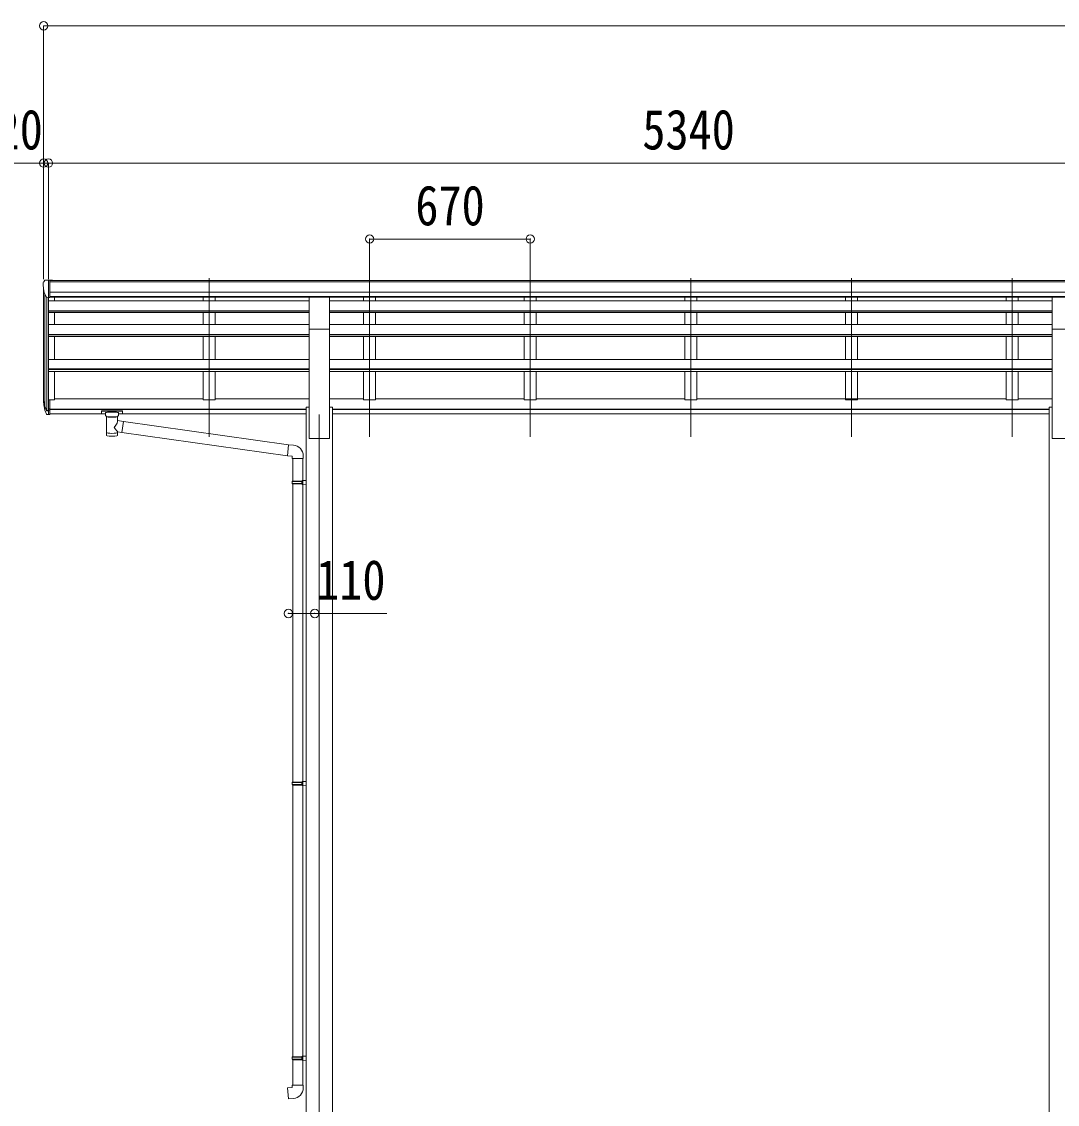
# Model space of a CAD drawing. Units: millimetres at full size. Extents: x -9783 to 9892, y -6828 to 6752.
# Drawn here: x -2527 to 1794, y -3985 to 530 of the extents above; entities that cross this region are included whole.
import ezdxf
from ezdxf.enums import TextEntityAlignment as Align

# ---------------------------------------------------------------- set-up
doc = ezdxf.new("R2010")
doc.units = ezdxf.units.MM
doc.header["$LTSCALE"] = 35
doc.header["$PDMODE"] = 32
doc.header["$PDSIZE"] = 35
for name, color, linetype, lineweight in [('0-1_本体', 4, 'Continuous', 9), ('0-2_部品', 7, 'Continuous', 9), ('0-8_PARTS2', 2, 'Continuous', 9), ('0-A_寸法', 6, 'Continuous', 9)]:
    doc.layers.add(name, color=color, linetype=linetype, lineweight=lineweight)
doc.styles.add('ＭＳ ゴシック', font='')
doc.styles.get('ＭＳ ゴシック').set_extended_font_data('MS Gothic')

msp = doc.modelspace()

# ---------------------------------------------------------------- linework, layer by layer
at = {"layer": '0-1_本体'}
for p, q in [((-2434.84, -1048.65), (-2434.84, -586.25)), ((-2408.34, -549.5), (2928.66, -549.5)), ((-2408.34, -554.85), (2928.66, -554.85)), ((-2430.55, -605.05), (-2430.55, -1072.92)), ((-2420.84, -620.4), (-2420.84, -1090.92)), ((-2414.84, -619.88), (-2414.84, -1046.48)), ((-2408.34, -598.37), (2938.66, -598.38)), ((-2408.34, -616.04), (2938.66, -616.04)), ((-1327.34, -618.42), (-2408.34, -618.42)), ((-2389.84, -618.42), (-2389.84, -634.69)), ((-1769.84, -618.42), (-1769.84, -634.28)), ((-1719.84, -618.42), (-1719.84, -634.28)), ((1772.66, -618.13), (-1242.34, -618.42)), ((-1099.84, -618.4), (-1099.84, -634.28)), ((-1049.84, -618.4), (-1049.84, -634.28)), ((-429.84, -618.34), (-429.84, -634.28)), ((-379.84, -618.34), (-379.84, -634.28)), ((240.16, -618.28), (240.16, -634.28)), ((290.16, -618.27), (290.16, -634.28)), ((910.16, -618.21), (910.16, -634.28)), ((960.16, -618.21), (960.16, -634.28)), ((1580.16, -618.15), (1580.16, -634.28)), ((1630.16, -618.15), (1630.16, -634.28)), ((-1327.34, -634.28), (-2414.84, -634.28)), ((-2414.84, -675.97), (-1327.34, -675.97)), ((1772.66, -634.28), (-1242.34, -634.28)), ((-1242.34, -675.97), (1772.66, -675.97)), ((-2414.84, -677.66), (-1327.34, -677.66)), ((-2414.84, -682.07), (-1327.34, -682.07)), ((-2389.84, -733.46), (-2389.84, -682.07)), ((-1769.84, -682.07), (-1769.84, -733.06)), ((-1719.84, -682.07), (-1719.84, -733.06)), ((-1242.34, -677.66), (1772.66, -677.66)), ((-1242.34, -682.07), (1772.66, -682.07)), ((-1099.84, -682.07), (-1099.84, -733.06)), ((-1049.84, -682.07), (-1049.84, -733.06)), ((-429.84, -682.07), (-429.84, -733.06)), ((-379.84, -682.07), (-379.84, -733.06)), ((240.16, -682.07), (240.16, -733.06)), ((290.16, -682.07), (290.16, -733.06)), ((910.16, -682.07), (910.16, -733.06)), ((960.16, -682.07), (960.16, -733.06)), ((1580.16, -682.07), (1580.16, -733.06)), ((1630.16, -682.07), (1630.16, -733.06)), ((-2414.84, -733.06), (-1327.34, -733.06)), ((-1327.34, -1207.92), (-1327.34, -752.28)), ((-1242.34, -733.06), (1772.66, -733.06)), ((-1242.34, -1207.92), (-1242.34, -752.28)), ((1772.66, -1207.92), (1772.66, -752.28)), ((-2414.84, -773.71), (-1327.34, -773.71)), ((-2414.84, -775.4), (-1327.34, -775.4)), ((-2414.84, -782.12), (-1327.34, -782.12)), ((-2389.84, -879.2), (-2389.84, -782.12)), ((-1769.84, -782.12), (-1769.84, -878.79)), ((-1719.84, -782.12), (-1719.84, -878.79)), ((-1242.34, -773.71), (1772.66, -773.71)), ((-1242.34, -775.4), (1772.66, -775.4)), ((-1242.34, -782.12), (1772.66, -782.12)), ((-1099.84, -782.12), (-1099.84, -878.79)), ((-1049.84, -782.12), (-1049.84, -878.79)), ((-429.84, -782.12), (-429.84, -878.79)), ((-379.84, -782.12), (-379.84, -878.79)), ((240.16, -782.12), (240.16, -878.79)), ((290.16, -782.12), (290.16, -878.79)), ((910.16, -782.12), (910.16, -878.79)), ((960.16, -782.12), (960.16, -878.79)), ((1580.16, -782.12), (1580.16, -878.79)), ((1630.16, -782.12), (1630.16, -878.79)), ((-2414.84, -878.79), (-1327.34, -878.79)), ((-1242.34, -878.79), (1772.66, -878.79)), ((-1327.34, -918.26), (-2414.84, -918.26)), ((-1327.34, -919.94), (-2414.84, -919.94)), ((-1327.34, -928.98), (-2414.84, -928.98)), ((-2389.84, -1047.31), (-2389.84, -928.98)), ((-1769.84, -928.98), (-1769.84, -1047.31)), ((-1719.84, -928.98), (-1719.84, -1047.31)), ((1772.66, -918.26), (-1242.34, -918.26)), ((1772.66, -919.94), (-1242.34, -919.94)), ((1772.66, -928.98), (-1242.34, -928.98)), ((-1099.84, -928.98), (-1099.84, -1047.31)), ((-1049.84, -928.98), (-1049.84, -1047.31)), ((-429.84, -929.39), (-429.84, -1047.31)), ((-379.84, -929.39), (-379.84, -1047.31)), ((240.16, -929.39), (240.16, -1047.31)), ((290.16, -929.39), (290.16, -1047.31)), ((910.16, -928.98), (910.16, -1047.31)), ((960.16, -928.98), (960.16, -1047.31)), ((1580.16, -928.98), (1580.16, -1047.31)), ((1630.16, -928.98), (1630.16, -1047.31)), ((-2408.34, -1047.31), (-2389.84, -1047.31)), ((-2389.84, -1042.1), (-1769.84, -1042.1)), ((-1769.84, -1047.31), (-1719.84, -1047.31)), ((-1719.84, -1042.1), (-1327.34, -1042.1)), ((-1339.84, -1077.92), (-1327.34, -1077.92)), ((-1339.84, -1077.92), (-1339.84, -4557.91)), ((-1242.34, -1042.1), (-1099.84, -1042.1)), ((-1242.34, -1077.92), (-1229.84, -1077.92)), ((-1229.84, -1077.92), (-1229.84, -4557.91)), ((-1099.84, -1047.31), (-1049.84, -1047.31)), ((-1049.84, -1042.1), (-429.84, -1042.1)), ((-429.84, -1047.31), (-379.84, -1047.31)), ((-379.84, -1042.1), (240.16, -1042.1)), ((240.16, -1047.31), (290.16, -1047.31)), ((290.16, -1042.1), (1580.16, -1042.1)), ((910.16, -1047.31), (960.16, -1047.31)), ((1580.16, -1047.31), (1630.16, -1047.31)), ((1630.16, -1042.1), (1772.66, -1042.1)), ((1760.16, -1077.92), (1772.66, -1077.92)), ((1760.16, -1077.92), (1760.16, -4557.91)), ((-2408.34, -1086.4), (-1339.84, -1086.4)), ((-2408.34, -1087.78), (-1339.84, -1087.78)), ((-2408.34, -1104.96), (-2176.84, -1104.96)), ((-2122.84, -1104.96), (-1339.84, -1104.96)), ((-1229.84, -1086.4), (1760.16, -1086.4)), ((-1229.84, -1087.78), (1760.16, -1087.78)), ((-1229.84, -1104.96), (1760.16, -1104.96)), ((-1327.34, -1207.92), (-1242.34, -1207.92)), ((1772.66, -1207.92), (1857.66, -1207.92))]:
    msp.add_line(p, q, dxfattribs=at)
at = {"layer": '0-2_部品'}
for p, q in [((-2436.84, -557.27), (-2436.84, -557.89)), ((-2429.93, -548.46), (-2433.99, -554.27)), ((-2426.84, -547.89), (-2429.17, -548.04)), ((-2426.84, -547.89), (-2408.34, -547.89)), ((-2414.84, -620.88), (-2414.84, -547.89)), ((-2408.34, -547.89), (-2398.34, -547.98)), ((-2408.34, -619.88), (-2408.34, -547.89)), ((-2398.34, -549.5), (-2398.34, -547.98)), ((-2422.46, -619.07), (-2431.74, -603)), ((-2414.84, -620.88), (-2420.05, -620.56)), ((-2408.34, -619.88), (-2414.84, -619.88)), ((-1327.34, -618.13), (-1242.34, -618.13)), ((-1327.34, -752.28), (-1327.34, -618.13)), ((-1242.34, -752.28), (-1242.34, -618.13)), ((1772.66, -618.13), (1857.66, -618.13)), ((1772.66, -752.28), (1772.66, -618.13)), ((-1327.34, -752.28), (-1242.34, -752.28)), ((1772.66, -752.28), (1857.66, -752.28)), ((-2432.44, -1072.52), (-2422.28, -1091.69)), ((-2421.27, -1090.44), (-2431.02, -1072.03)), ((-2414.84, -1046.48), (-2414.84, -1108.36)), ((-2408.34, -1046.48), (-2414.84, -1046.48)), ((-2408.34, -1046.48), (-2408.34, -1107.54)), ((-2429.86, -1089.38), (-2422.28, -1106.86)), ((-2414.84, -1091.19), (-2419.97, -1091.19)), ((-2414.84, -1093.19), (-2419.68, -1093.19)), ((-2414.84, -1108.36), (-2419.68, -1108.36)), ((-2408.34, -1084.79), (-2414.84, -1084.79)), ((-2408.34, -1090.19), (-2414.84, -1090.19)), ((-2408.34, -1107.54), (-2414.84, -1107.54)), ((-2193.34, -1093.26), (-2193.34, -1104.02)), ((-2193.34, -1093.45), (-2193.34, -1094.99)), ((-2191.34, -1092.59), (-2108.34, -1092.59)), ((-2191.34, -1094.77), (-2108.34, -1094.77)), ((-2191.34, -1104.68), (-2176.84, -1104.68)), ((-2176.84, -1111.49), (-2176.84, -1101.21)), ((-2172.74, -1115.99), (-2172.75, -1196.28)), ((-2126.94, -1133.56), (-2126.94, -1115.98)), ((-2122.84, -1111.49), (-2122.84, -1101.21)), ((-2122.84, -1104.68), (-2108.34, -1104.68)), ((-2106.34, -1093.26), (-2106.34, -1104.02)), ((-2101.71, -1137.47), (-2126.94, -1133.56)), ((-2101.71, -1137.47), (-2108.74, -1182.73)), ((-2101.71, -1137.47), (-1413.75, -1234.27)), ((-2126.92, -1196.28), (-2126.94, -1179.65)), ((-2126.94, -1179.9), (-2108.74, -1182.73)), ((-1417.76, -1280.1), (-2108.74, -1182.73)), ((-1392.91, -1236.09), (-1413.75, -1234.27)), ((-1397.84, -1291.84), (-1351.84, -1291.84)), ((-1395.84, -1291.84), (-1395.84, -1385.83)), ((-1353.84, -1291.84), (-1353.84, -1383.27)), ((-1351.84, -1291.84), (-1351.84, -1280.92)), ((-1397.84, -1387.83), (-1396.84, -1385.83)), ((-1397.84, -1387.83), (-1353.84, -1387.83)), ((-1397.84, -1387.83), (-1397.84, -1395.83)), ((-1397.84, -1395.83), (-1353.84, -1395.83)), ((-1397.84, -1395.83), (-1396.84, -1397.83)), ((-1396.84, -1385.83), (-1353.84, -1385.83)), ((-1396.84, -1397.83), (-1353.84, -1397.83)), ((-1395.84, -1397.83), (-1395.84, -2641.61)), ((-1358.31, -1387.83), (-1358.74, -1385.83)), ((-1355.84, -1383.33), (-1339.84, -1382.86)), ((-1355.84, -1385.33), (-1355.84, -1383.33)), ((-1355.84, -1385.33), (-1353.84, -1385.33)), ((-1355.84, -1400.33), (-1355.84, -1398.33)), ((-1339.84, -1382.86), (-1339.84, -1400.8)), ((-1355.84, -1400.33), (-1339.84, -1400.8)), ((-1353.84, -1400.39), (-1353.84, -2639.05)), ((-1397.84, -2643.61), (-1396.84, -2641.61)), ((-1397.84, -2643.61), (-1353.84, -2643.61)), ((-1397.84, -2643.61), (-1397.84, -2651.61)), ((-1397.84, -2651.61), (-1353.84, -2651.61)), ((-1397.84, -2651.61), (-1396.84, -2653.61)), ((-1396.84, -2641.61), (-1353.84, -2641.61)), ((-1396.84, -2653.61), (-1353.84, -2653.61)), ((-1395.84, -2653.61), (-1395.84, -3787.18)), ((-1358.31, -2643.61), (-1358.74, -2641.61)), ((-1355.84, -2639.11), (-1339.84, -2638.64)), ((-1355.84, -2641.11), (-1355.84, -2639.11)), ((-1355.84, -2641.11), (-1353.84, -2641.11)), ((-1355.84, -2656.11), (-1355.84, -2654.11)), ((-1355.84, -2656.11), (-1339.84, -2656.58)), ((-1353.84, -2656.17), (-1353.84, -3784.62)), ((-1339.84, -2638.64), (-1339.84, -2656.58)), ((-1397.84, -3789.18), (-1396.84, -3787.18)), ((-1397.84, -3789.18), (-1353.84, -3789.18)), ((-1397.84, -3789.18), (-1397.84, -3797.18)), ((-1396.84, -3787.18), (-1353.84, -3787.18)), ((-1358.31, -3789.18), (-1358.74, -3787.18)), ((-1355.84, -3784.68), (-1339.84, -3784.21)), ((-1355.84, -3786.68), (-1355.84, -3784.68)), ((-1355.84, -3786.68), (-1353.84, -3786.68)), ((-1339.84, -3784.21), (-1339.84, -3802.15)), ((-1397.84, -3797.18), (-1353.84, -3797.18)), ((-1397.84, -3797.18), (-1396.84, -3799.18)), ((-1396.84, -3799.18), (-1353.84, -3799.18)), ((-1395.84, -3799.18), (-1395.84, -3905.32)), ((-1355.84, -3801.68), (-1355.84, -3799.68)), ((-1355.84, -3801.68), (-1339.84, -3802.15)), ((-1353.84, -3801.74), (-1353.84, -3905.32)), ((-1397.84, -3905.32), (-1351.84, -3905.32)), ((-1397.84, -3915.32), (-1397.84, -3905.32)), ((-1351.84, -3905.32), (-1351.84, -3916.24))]:
    msp.add_line(p, q, dxfattribs=at)
for points in [[(-2193.34, -1093.26), (-2193.3, -1093.06), (-2193.22, -1092.92), (-2193.12, -1092.83), (-2193.02, -1092.77), (-2192.9, -1092.72), (-2192.6, -1092.66), (-2192.11, -1092.61), (-2191.57, -1092.59), (-2191.34, -1092.59)], [(-2193.34, -1104.02), (-2193.3, -1104.21), (-2193.22, -1104.35), (-2193.12, -1104.44), (-2193.02, -1104.5), (-2192.9, -1104.55), (-2192.6, -1104.61), (-2192.11, -1104.66), (-2191.57, -1104.68), (-2191.34, -1104.68)], [(-2176.8, -1111.43), (-2176.82, -1111.79), (-2176.57, -1112.74), (-2176.05, -1113.63), (-2175.25, -1114.47), (-2174.14, -1115.26), (-2172.74, -1115.99)], [(-2126.94, -1115.98), (-2126.7, -1115.88), (-2125.35, -1115.15), (-2124.24, -1114.3), (-2123.48, -1113.43), (-2123.02, -1112.54), (-2122.85, -1111.65)], [(-2108.34, -1092.59), (-2107.98, -1092.6), (-2107.45, -1092.62), (-2107, -1092.67), (-2106.7, -1092.75), (-2106.53, -1092.85), (-2106.41, -1092.99), (-2106.34, -1093.17), (-2106.34, -1093.26)], [(-2108.34, -1104.68), (-2107.98, -1104.68), (-2107.45, -1104.65), (-2107, -1104.6), (-2106.7, -1104.52), (-2106.53, -1104.42), (-2106.41, -1104.28), (-2106.34, -1104.1), (-2106.34, -1104.02)], [(-1413.75, -1234.27), (-1417.76, -1280.1), (-1397.84, -1281.84), (-1397.84, -1291.84)], [(-1358.31, -1387.83), (-1358.31, -1395.83), (-1358.74, -1397.83)], [(-1355.84, -1398.33), (-1353.84, -1398.33), (-1353.84, -1385.33)], [(-1358.31, -2643.61), (-1358.31, -2651.61), (-1358.74, -2653.61)], [(-1355.84, -2654.11), (-1353.84, -2654.11), (-1353.84, -2641.11)], [(-1358.31, -3789.18), (-1358.31, -3797.18), (-1358.74, -3799.18)], [(-1355.84, -3799.68), (-1353.84, -3799.68), (-1353.84, -3786.68)], [(-1392.91, -3961.07), (-1413.75, -3962.89), (-1417.76, -3917.06), (-1397.84, -3915.32)]]:
    msp.add_lwpolyline(points, dxfattribs=at)
for centre, radius, start, end in [((-2433.84, -557.27), 3, 93, 180), ((-2234.84, -557.89), 202, 180, 192.90261), ((-2429.11, -549.04), 1, 93.5, 145), ((-2419.86, -617.57), 3, 210, 266.5), ((-2346.18, -1050.35), 89.07, 174.49576, 194.41188), ((-2346.89, -1046.07), 88.05, 177.22392, 197.21071), ((-2301.62, -1053.3), 133.22, 183.27987, 195.71302), ((-2419.68, -1090.19), 3, 210, 270), ((-2419.68, -1105.36), 3, 210, 270), ((-2419.97, -1089.69), 1.5, 210, 270), ((-1396.84, -1280.92), 45, 0, 85), ((-1396.84, -3916.24), 45, 275, 0)]:
    msp.add_arc(centre, radius, start, end, dxfattribs=at)
for centre, major_axis, ratio, start_param, end_param in [((-2191.34, -1094.99), (2, 0), 0.109601, 1.5707963, 3.1415927), ((-2149.84, -1101.21), (27, 0), 0.122176, 6.2831853, 9.424778), ((-2149.82, -1116.44), (-22.91, 0.42), 0.072511, 0.0008029, 1.5715993), ((-2149.82, -1118.06), (-22.91, 0.42), 0.072511, 0.0008029, 1.5715993), ((-2149.85, -1116.44), (22.92, 0.42), 0.07247, 4.71158, 6.2823764), ((-2149.85, -1118.06), (22.92, 0.42), 0.07247, 4.71158, 6.2823764), ((-2138.84, -1111.49), (16, 0), 0.361356, 6.2636979, 6.2831853), ((-2108.34, -1094.99), (2, 0), 0.109601, 0, 1.5707963), ((-2149.84, -1160.1), (-22.81, -26.62), 0.234429, 1.6855472, 3.1268519), ((-2147.28, -1157.46), (20.32, -22.25), 0.045535, 0.0389954, 1.3075346), ((-2149.84, -1196.28), (22.92, 0), 0.101955, 3.1415499, 6.2833984), ((-2149.84, -1183.84), (22.91, 0), 0.122865, 3.1415927, 6.2831853)]:
    msp.add_ellipse(centre, major_axis=major_axis, ratio=ratio, start_param=start_param, end_param=end_param, dxfattribs=at)
at = {"layer": '0-8_PARTS2'}
for p, q in [((-1744.84, -1201.72), (-1744.84, -539.19)), ((-1074.84, -1201.72), (-1074.84, -539.19)), ((-404.84, -1201.72), (-404.84, -539.19)), ((265.16, -1201.72), (265.16, -539.19)), ((935.16, -1201.72), (935.16, -539.19)), ((1605.16, -1201.72), (1605.16, -539.19)), ((-1284.84, -1107.92), (-1284.84, -4657.92))]:
    msp.add_line(p, q, dxfattribs=at)
at = {"layer": '0-A_寸法'}
for p, q in [((-2434.84, 512.97), (-2434.84, -59.56)), ((-2434.84, 512.97), (8325.16, 512.97)), ((-2434.84, -59.56), (-2634.84, -59.56)), ((-2434.84, -59.56), (-2434.84, -543.74)), ((-2414.84, -59.56), (-2434.84, -59.56)), ((-2414.84, -59.56), (-2414.84, -543.74)), ((-2414.84, -59.56), (2925.16, -59.56)), ((-2414.84, -59.56), (-2414.84, -543.74)), ((-1074.84, -376.18), (-1074.84, -543.74)), ((-1074.84, -376.18), (-404.84, -376.18)), ((-404.84, -376.18), (-404.84, -543.74)), ((-1413.84, -1938.1), (-1303.84, -1938.1)), ((-1303.84, -1938.1), (-1003.84, -1938.1))]:
    msp.add_line(p, q, dxfattribs=at)
for p in [(-2434.84, 512.97), (-2434.84, -59.56), (-2414.84, -59.56), (-2414.84, -59.56), (-1074.84, -376.18), (-404.84, -376.18), (-1413.84, -1938.1), (-1303.84, -1938.1)]:
    msp.add_point(p, dxfattribs=at)

# ---------------------------------------------------------------- texts
at = {"layer": '0-A_寸法', "color": 7, "style": 'ＭＳ ゴシック', "width": 0.85}
for s, p in [('20', (-2631.09, -52.56)), ('5340', (62.66, -52.56)), ('670', (-884.21, -369.18)), ('110', (-1298.21, -1931.1))]:
    msp.add_text(s, height=166.8, dxfattribs=at).set_placement(p, align=Align.BOTTOM_LEFT)

doc.saveas('drawing.dxf')
